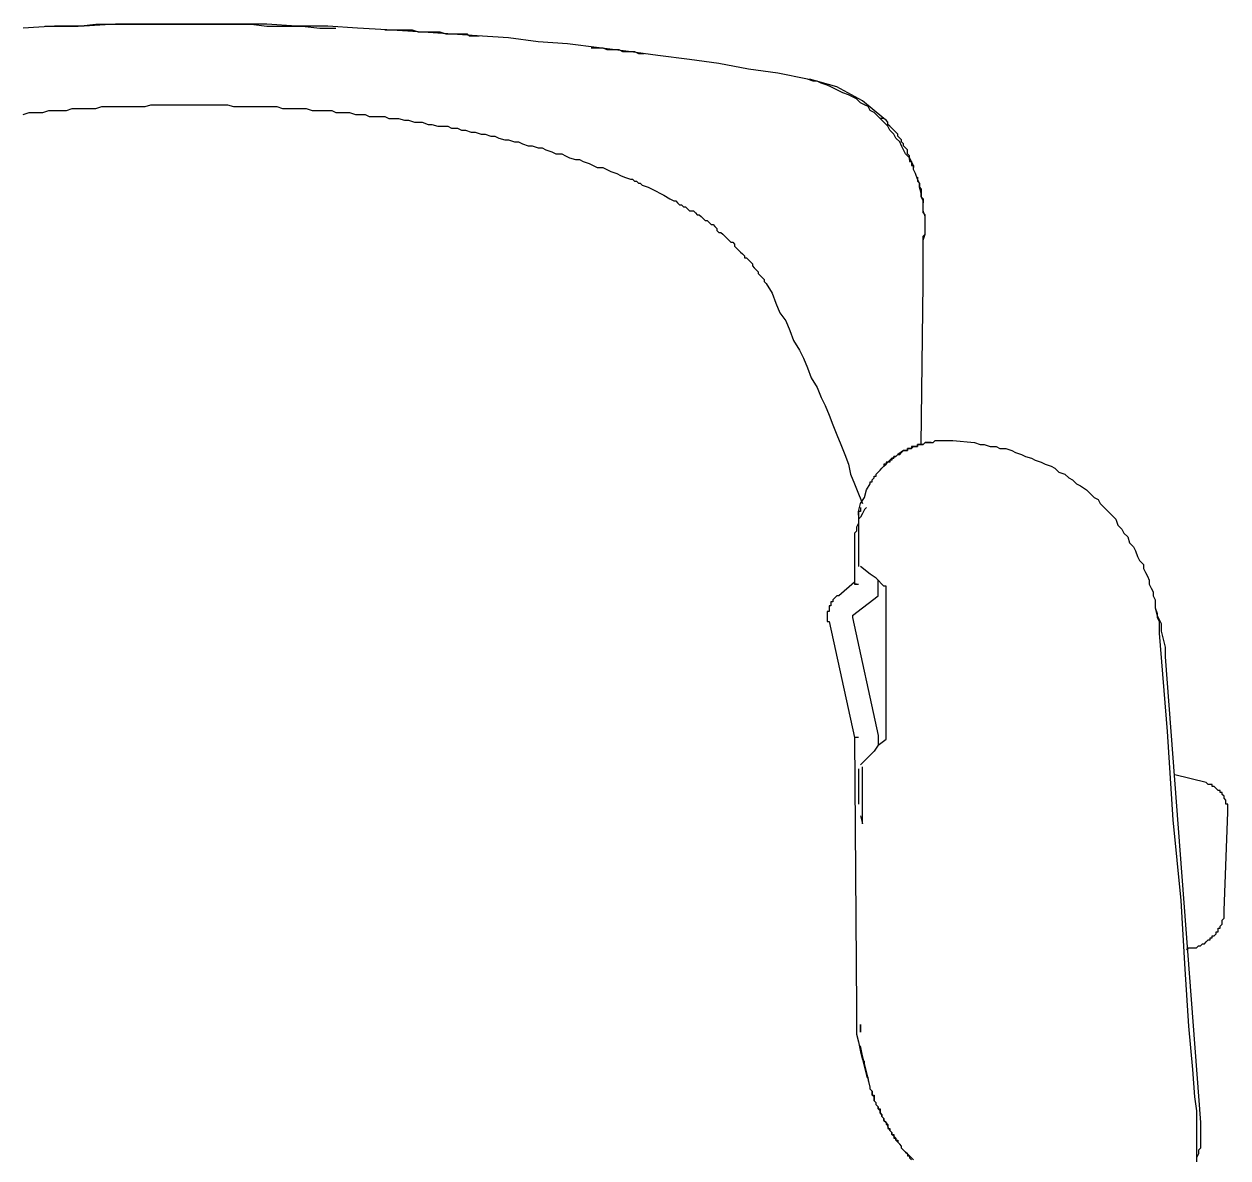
# Model space of a CAD drawing. Header units: inches. Extents: x 0 to 165, y 0 to 113.
# Drawn here: x 37.834 to 39.096, y 65.606 to 66.794 of the extents above; entities that cross this region are included whole.
import ezdxf

# ---------------------------------------------------------------- set-up
doc = ezdxf.new("R2010")
doc.units = ezdxf.units.IN
doc.header["$MEASUREMENT"] = 0
doc.layers.add('Furnishings', color=7, linetype='Continuous')

msp = doc.modelspace()

# ---------------------------------------------------------------- linework, layer by layer
at = {"layer": 'Furnishings'}
for points in [[(38.7765, 66.5634), (38.7765, 66.5675), (38.7785, 66.5737), (38.7785, 66.5778), (38.7785, 66.5839), (38.7785, 66.5881), (38.7785, 66.5922), (38.7765, 66.5984), (38.7765, 66.6025), (38.7765, 66.6087), (38.7744, 66.6128), (38.7744, 66.6169), (38.7724, 66.6231), (38.7724, 66.6272), (38.7703, 66.6313), (38.7682, 66.6375), (38.7662, 66.6416), (38.7662, 66.6457), (38.7641, 66.6498), (38.7621, 66.6539), (38.7579, 66.6581), (38.7559, 66.6622), (38.7538, 66.6663), (38.7518, 66.6704), (38.7477, 66.6745), (38.7456, 66.6786), (38.7415, 66.6828), (38.7394, 66.6869), (38.7353, 66.691), (38.7332, 66.6931), (38.7291, 66.6972), (38.725, 66.7013), (38.7209, 66.7034), (38.7188, 66.7075), (38.7147, 66.7095), (38.7106, 66.7116), (38.7065, 66.7157), (38.7024, 66.7178), (38.6982, 66.7198), (38.6921, 66.7219), (38.6879, 66.7239), (38.6838, 66.726), (38.6797, 66.7281), (38.6756, 66.7301), (38.6694, 66.7322), (38.6653, 66.7342), (38.6612, 66.7342), (38.655, 66.7363), (38.6241, 66.7425), (38.5932, 66.7466), (38.5624, 66.7528), (38.5315, 66.7569), (38.4985, 66.761), (38.4677, 66.7651), (38.4368, 66.7692), (38.4038, 66.7734), (38.373, 66.7754), (38.3421, 66.7795), (38.3091, 66.7816), (38.2783, 66.7836), (38.2474, 66.7857), (38.2144, 66.7878), (38.1836, 66.7898), (38.1527, 66.7919), (38.1197, 66.7919), (38.0889, 66.7939), (38.0559, 66.7939), (38.025, 66.7939), (37.9921, 66.7939), (37.9612, 66.7939), (37.9303, 66.7939), (37.8974, 66.7919), (37.8665, 66.7919), (37.8336, 66.7898)], [(37.8562, 66.7919), (37.8747, 66.7919), (37.8912, 66.7919), (37.9097, 66.7939), (37.9283, 66.7939), (37.9468, 66.7939), (37.9633, 66.7939), (37.9818, 66.7939), (38.0003, 66.7939), (38.0189, 66.7939), (38.0353, 66.7939), (38.0539, 66.7939), (38.0724, 66.7939), (38.0889, 66.7919), (38.1074, 66.7919), (38.1259, 66.7919), (38.1444, 66.7898), (38.1609, 66.7898)], [(38.2124, 66.7878), (38.2186, 66.7878), (38.2268, 66.7878), (38.233, 66.7878), (38.2412, 66.7878), (38.2474, 66.7857), (38.2556, 66.7857), (38.2618, 66.7857), (38.27, 66.7857), (38.2762, 66.7836), (38.2844, 66.7836), (38.2927, 66.7836), (38.2947, 66.7836), (38.2968, 66.7836), (38.2988, 66.7836), (38.3009, 66.7816), (38.303, 66.7816), (38.305, 66.7816), (38.3071, 66.7816), (38.3091, 66.7816), (38.3112, 66.7816)], [(38.2927, 66.7836), (38.2927, 66.7836)], [(38.305, 66.7816), (38.305, 66.7816)], [(38.4285, 66.7692), (38.4306, 66.7692), (38.4347, 66.7692), (38.4368, 66.7692), (38.4409, 66.7692), (38.445, 66.7672), (38.4471, 66.7672), (38.4512, 66.7672), (38.4533, 66.7672), (38.4574, 66.7672), (38.4615, 66.7651), (38.4635, 66.7651), (38.4677, 66.7651), (38.4718, 66.7651), (38.4738, 66.7651), (38.478, 66.7631), (38.48, 66.7631), (38.4841, 66.7631)], [(38.7621, 66.6519), (38.7621, 66.6539), (38.7621, 66.656), (38.76, 66.6581), (38.76, 66.6601), (38.76, 66.6622), (38.7579, 66.6642), (38.7559, 66.6663), (38.7559, 66.6684), (38.7538, 66.6704), (38.7538, 66.6725), (38.7518, 66.6745), (38.7497, 66.6766), (38.7497, 66.6786), (38.7477, 66.6807), (38.7456, 66.6828), (38.7435, 66.6848), (38.7415, 66.6869), (38.7394, 66.6889), (38.7394, 66.691), (38.7374, 66.6931), (38.7353, 66.6951), (38.7127, 66.7136), (38.6859, 66.7281), (38.6571, 66.7363)], [(37.8336, 66.6992), (37.8397, 66.7013), (37.8439, 66.7013), (37.85, 66.7013), (37.8542, 66.7013), (37.8603, 66.7034), (37.8645, 66.7034), (37.8686, 66.7034), (37.8747, 66.7034), (37.8789, 66.7034), (37.885, 66.7054), (37.8892, 66.7054), (37.8953, 66.7054), (37.8994, 66.7054), (37.9056, 66.7054), (37.9097, 66.7054), (37.9159, 66.7075), (37.92, 66.7075), (37.9262, 66.7075), (37.9303, 66.7075), (37.9365, 66.7075), (37.9406, 66.7075), (37.9468, 66.7075), (37.9509, 66.7075), (37.9571, 66.7075), (37.9612, 66.7075), (37.9674, 66.7095), (37.9715, 66.7095), (37.9777, 66.7095), (37.9818, 66.7095), (37.988, 66.7095), (37.9921, 66.7095), (37.9983, 66.7095), (38.0024, 66.7095), (38.0086, 66.7095), (38.0127, 66.7095), (38.0189, 66.7095), (38.023, 66.7095), (38.0271, 66.7095), (38.0333, 66.7095), (38.0374, 66.7095), (38.0436, 66.7095), (38.0477, 66.7095), (38.0539, 66.7075), (38.058, 66.7075), (38.0642, 66.7075), (38.0683, 66.7075), (38.0744, 66.7075), (38.0786, 66.7075), (38.0847, 66.7075), (38.0889, 66.7075), (38.095, 66.7075), (38.0991, 66.7075), (38.1053, 66.7054), (38.1094, 66.7054), (38.1156, 66.7054), (38.1197, 66.7054), (38.1259, 66.7054), (38.13, 66.7054), (38.1362, 66.7034), (38.1403, 66.7034), (38.1465, 66.7034), (38.1506, 66.7034), (38.1568, 66.7034), (38.1609, 66.7013), (38.1671, 66.7013), (38.1712, 66.7013), (38.1753, 66.7013), (38.1815, 66.6992), (38.1856, 66.6992), (38.1918, 66.6992), (38.1959, 66.6972), (38.2021, 66.6972), (38.2062, 66.6972), (38.2124, 66.6972), (38.2165, 66.6951), (38.2227, 66.6951), (38.2268, 66.6951), (38.233, 66.6931), (38.2371, 66.6931), (38.2433, 66.691), (38.2474, 66.691), (38.2515, 66.691), (38.2577, 66.6889), (38.2618, 66.6889), (38.268, 66.6869), (38.2721, 66.6869), (38.2783, 66.6869), (38.2824, 66.6848), (38.2886, 66.6848), (38.2927, 66.6828), (38.2968, 66.6828), (38.303, 66.6807), (38.3071, 66.6807), (38.3133, 66.6786), (38.3174, 66.6786), (38.3236, 66.6766), (38.3277, 66.6766), (38.3318, 66.6745), (38.338, 66.6725), (38.3421, 66.6725), (38.3483, 66.6704), (38.3524, 66.6704), (38.3565, 66.6684), (38.3627, 66.6663), (38.3668, 66.6663), (38.373, 66.6642), (38.3771, 66.6642), (38.3812, 66.6622), (38.3874, 66.6601), (38.3915, 66.6581), (38.3977, 66.6581), (38.4018, 66.656), (38.4059, 66.6539), (38.4121, 66.6519), (38.4162, 66.6519), (38.4203, 66.6498), (38.4265, 66.6478), (38.4306, 66.6457), (38.4347, 66.6437), (38.4409, 66.6437), (38.445, 66.6416), (38.4491, 66.6395), (38.4553, 66.6375), (38.4594, 66.6354), (38.4635, 66.6334), (38.4697, 66.6313), (38.4718, 66.6313), (38.4738, 66.6292), (38.4759, 66.6292), (38.478, 66.6272), (38.48, 66.6272), (38.4821, 66.6251), (38.4883, 66.6231), (38.4924, 66.621), (38.4965, 66.6189), (38.5006, 66.6169), (38.5047, 66.6148), (38.5109, 66.6107), (38.515, 66.6087), (38.5171, 66.6087), (38.5191, 66.6066), (38.5212, 66.6045), (38.5233, 66.6045), (38.5253, 66.6025), (38.5274, 66.6025), (38.5294, 66.6004), (38.5315, 66.5984), (38.5356, 66.5984), (38.5377, 66.5963), (38.5397, 66.5942), (38.5418, 66.5942), (38.5438, 66.5922), (38.5459, 66.5901), (38.548, 66.5881), (38.55, 66.5881), (38.5521, 66.586), (38.5541, 66.5839), (38.5562, 66.5839), (38.5582, 66.5819), (38.5603, 66.5798), (38.5603, 66.5778), (38.5624, 66.5757), (38.5644, 66.5757), (38.5665, 66.5737), (38.5685, 66.5716), (38.5706, 66.5695), (38.5727, 66.5675), (38.5747, 66.5654), (38.5768, 66.5654), (38.5788, 66.5634), (38.5788, 66.5613), (38.5809, 66.5592), (38.583, 66.5572), (38.585, 66.5551), (38.5871, 66.5531), (38.5891, 66.551), (38.5891, 66.549), (38.5912, 66.549), (38.5932, 66.5469), (38.5953, 66.5448), (38.5974, 66.5428), (38.5974, 66.5407), (38.5994, 66.5387), (38.6015, 66.5366), (38.6035, 66.5345), (38.6035, 66.5325), (38.6056, 66.5304), (38.6077, 66.5284), (38.6097, 66.5263), (38.6097, 66.5242), (38.6118, 66.5222), (38.618, 66.5119), (38.6221, 66.5016), (38.6262, 66.4913), (38.6324, 66.4831), (38.6365, 66.4728), (38.6406, 66.4625), (38.6468, 66.4522), (38.6509, 66.444), (38.655, 66.4337), (38.6591, 66.4234), (38.6653, 66.4131), (38.6694, 66.4028), (38.6735, 66.3945), (38.6777, 66.3842), (38.6818, 66.374), (38.6859, 66.3637), (38.69, 66.3534), (38.6941, 66.3431), (38.6982, 66.3328), (38.7003, 66.3225), (38.7044, 66.3122), (38.7085, 66.3019), (38.7127, 66.2916)], [(38.7353, 66.6951), (38.7312, 66.6951)], [(38.7456, 66.6828), (38.7456, 66.6828)], [(38.76, 66.6601), (38.76, 66.6601)], [(38.76, 66.6581), (38.76, 66.6581)], [(38.7621, 66.6539), (38.7621, 66.6539)], [(38.7641, 66.6498), (38.7621, 66.6519), (38.7621, 66.6498), (38.7641, 66.6498), (38.7641, 66.6478), (38.7641, 66.6457), (38.7662, 66.6457), (38.7662, 66.6437)], [(38.7621, 66.6519), (38.7621, 66.6519)], [(38.7641, 66.6498), (38.7641, 66.6498)], [(38.7641, 66.6498), (38.7641, 66.6498)], [(38.7641, 66.6478), (38.7641, 66.6478)], [(38.7641, 66.6478), (38.7641, 66.6478)], [(38.7662, 66.6457), (38.7662, 66.6457)], [(38.7662, 66.6437), (38.7662, 66.6437)], [(38.7703, 66.6334), (38.7703, 66.6313), (38.7703, 66.6292), (38.7724, 66.6272), (38.7724, 66.6251), (38.7724, 66.6231), (38.7744, 66.621), (38.7744, 66.6189), (38.7744, 66.6169), (38.7744, 66.6148), (38.7744, 66.6128), (38.7765, 66.6107), (38.7765, 66.6087), (38.7765, 66.6066)], [(38.7724, 66.6251), (38.7724, 66.6251)], [(38.7744, 66.6128), (38.7744, 66.6128)], [(38.7744, 66.6128), (38.7744, 66.6128)], [(38.7765, 66.6107), (38.7765, 66.6107)], [(38.7765, 66.6107), (38.7765, 66.6107)], [(38.7765, 66.6087), (38.7765, 66.6087)], [(38.7765, 66.6087), (38.7765, 66.6087)], [(38.7765, 66.6066), (38.7765, 66.6066)], [(38.7765, 66.6066), (38.7765, 66.6066)], [(38.7744, 66.3534), (38.7765, 66.5222), (38.7765, 66.5428), (38.7765, 66.5634), (38.7765, 66.5654), (38.7765, 66.5675), (38.7765, 66.5695), (38.7765, 66.5716), (38.7785, 66.5737), (38.7785, 66.5757), (38.7785, 66.5778), (38.7785, 66.5798), (38.7785, 66.5819), (38.7785, 66.5839), (38.7785, 66.586), (38.7785, 66.5881), (38.7785, 66.5901), (38.7785, 66.5922), (38.7785, 66.5942), (38.7765, 66.5963), (38.7765, 66.5984)], [(38.7497, 66.3431), (38.7477, 66.341), (38.7497, 66.3431), (38.7518, 66.3431), (38.7538, 66.3451), (38.7559, 66.3472), (38.7579, 66.3472), (38.76, 66.3472), (38.76, 66.3493), (38.7621, 66.3493), (38.7641, 66.3493), (38.7662, 66.3513), (38.7682, 66.3513), (38.7703, 66.3513), (38.7703, 66.3534), (38.7724, 66.3534), (38.7744, 66.3534), (38.7765, 66.3534), (38.7785, 66.3554), (38.7806, 66.3554), (38.7827, 66.3554), (38.7847, 66.3554), (38.7827, 66.3554), (38.7806, 66.3554), (38.7785, 66.3554), (38.7765, 66.3534), (38.7744, 66.3534), (38.7724, 66.3534), (38.7703, 66.3534), (38.7703, 66.3513), (38.7682, 66.3513), (38.7662, 66.3513), (38.7641, 66.3513), (38.7641, 66.3493), (38.7621, 66.3493), (38.76, 66.3493), (38.76, 66.3472), (38.7579, 66.3472), (38.7559, 66.3472), (38.7497, 66.3431)], [(38.7579, 66.3472), (38.7579, 66.3472)], [(38.7579, 66.3472), (38.7579, 66.3472)], [(38.76, 66.3493), (38.76, 66.3493)], [(38.7621, 66.3493), (38.7621, 66.3493)], [(38.7662, 66.3513), (38.7662, 66.3513)], [(38.7682, 66.3513), (38.7682, 66.3513)], [(38.7724, 66.3534), (38.7724, 66.3534)], [(38.7744, 66.3534), (38.7744, 66.3534)], [(38.7785, 66.3554), (38.7785, 66.3554)], [(38.7806, 66.3554), (38.7806, 66.3554)], [(38.7847, 66.3554), (38.7868, 66.3554), (38.7888, 66.3575), (38.7909, 66.3575), (38.7929, 66.3575), (38.795, 66.3575), (38.7971, 66.3575), (38.7991, 66.3575), (38.8012, 66.3575), (38.8032, 66.3575), (38.8053, 66.3575), (38.8074, 66.3575), (38.83, 66.3554), (38.8362, 66.3534), (38.8403, 66.3534), (38.8465, 66.3513), (38.8527, 66.3513), (38.8568, 66.3493), (38.8629, 66.3493), (38.8691, 66.3472), (38.8732, 66.3451), (38.8794, 66.3431), (38.8835, 66.341), (38.8897, 66.339), (38.8938, 66.3369), (38.9, 66.3348), (38.9041, 66.3328), (38.9103, 66.3307), (38.9144, 66.3287), (38.9185, 66.3245), (38.9247, 66.3225), (38.9288, 66.3184), (38.9329, 66.3163), (38.9371, 66.3122), (38.9412, 66.3101), (38.9473, 66.306), (38.9515, 66.3019), (38.9556, 66.2978), (38.9597, 66.2957), (38.9618, 66.2916), (38.9659, 66.2875), (38.97, 66.2834), (38.9741, 66.2793), (38.9782, 66.2751), (38.9803, 66.269), (38.9844, 66.2648), (38.9865, 66.2607), (38.9906, 66.2566), (38.9926, 66.2504), (38.9968, 66.2463), (38.9988, 66.2422), (39.0009, 66.236), (39.0029, 66.2319), (39.0071, 66.2278), (39.0071, 66.2237), (39.0091, 66.2195), (39.0112, 66.2154), (39.0132, 66.2113), (39.0132, 66.2072), (39.0153, 66.2031), (39.0173, 66.199), (39.0173, 66.1948), (39.0194, 66.1907), (39.0194, 66.1866), (39.0194, 66.1825), (39.0215, 66.1743), (39.0256, 66.166), (39.0256, 66.1578), (39.0276, 66.1496), (39.0297, 66.1413), (39.0297, 66.131), (39.0668, 65.6431), (39.0668, 65.641), (39.0668, 65.6369), (39.0668, 65.6328), (39.0668, 65.6287), (39.0668, 65.6246), (39.0668, 65.6205), (39.0668, 65.6163), (39.0647, 65.6143), (39.0647, 65.6102), (39.0626, 65.606), (39.0626, 65.6019)], [(38.7847, 66.3554), (38.7847, 66.3554)], [(38.7888, 66.3575), (38.7888, 66.3575)], [(38.7909, 66.3575), (38.7909, 66.3575)], [(38.7929, 66.3575), (38.7929, 66.3575)], [(38.7971, 66.3575), (38.7971, 66.3575)], [(38.7991, 66.3575), (38.7991, 66.3575)], [(38.8032, 66.3575), (38.8032, 66.3575)], [(38.8053, 66.3575), (38.8053, 66.3575)], [(38.8074, 66.3575), (38.8074, 66.3575)], [(38.7394, 66.3348), (38.7394, 66.3348)], [(38.7394, 66.3348), (38.7394, 66.3348)], [(38.7394, 66.3348), (38.7394, 66.3348)], [(38.7394, 66.3348), (38.7394, 66.3348)], [(38.7394, 66.3348), (38.7394, 66.3348)], [(38.7394, 66.3348), (38.7394, 66.3348)], [(38.7394, 66.3348), (38.7394, 66.3348)], [(38.7415, 66.3369), (38.7415, 66.3369)], [(38.7415, 66.3369), (38.7415, 66.3369)], [(38.7415, 66.3369), (38.7415, 66.3369)], [(38.7415, 66.3369), (38.7415, 66.3369)], [(38.7415, 66.3369), (38.7415, 66.3369)], [(38.7415, 66.3369), (38.7415, 66.3369)], [(38.7415, 66.3369), (38.7415, 66.3369)], [(38.7435, 66.339), (38.7435, 66.339)], [(38.7435, 66.339), (38.7435, 66.339)], [(38.7435, 66.339), (38.7435, 66.339)], [(38.7435, 66.339), (38.7435, 66.339)], [(38.7435, 66.3369), (38.7435, 66.3369)], [(38.7456, 66.341), (38.7456, 66.341)], [(38.7456, 66.341), (38.7456, 66.341)], [(38.7456, 66.339), (38.7456, 66.339)], [(38.7456, 66.339), (38.7456, 66.339)], [(38.7456, 66.339), (38.7456, 66.339)], [(38.7456, 66.339), (38.7456, 66.339)], [(38.7477, 66.341), (38.7477, 66.341)], [(38.7477, 66.341), (38.7477, 66.341)], [(38.7477, 66.341), (38.7477, 66.341)], [(38.7477, 66.341), (38.7477, 66.341)], [(38.7477, 66.341), (38.7477, 66.341)], [(38.7477, 66.341), (38.7477, 66.341)], [(38.7477, 66.341), (38.7477, 66.341)], [(38.7477, 66.341), (38.7477, 66.341)], [(38.7497, 66.3431), (38.7497, 66.3431)], [(38.7497, 66.3431), (38.7497, 66.3431)], [(38.7497, 66.3431), (38.7497, 66.3431)], [(38.7497, 66.3431), (38.7497, 66.3431)], [(38.7538, 66.3451), (38.7538, 66.3451)], [(38.7085, 66.2793), (38.7085, 66.2813), (38.7085, 66.2834), (38.7106, 66.2916), (38.7147, 66.2978), (38.7168, 66.306), (38.7209, 66.3122), (38.7209, 66.3143), (38.7229, 66.3143), (38.7229, 66.3163), (38.725, 66.3184), (38.725, 66.3204), (38.7271, 66.3204), (38.7271, 66.3225), (38.7291, 66.3245), (38.7312, 66.3266), (38.7332, 66.3287), (38.7353, 66.3307)], [(38.7271, 66.3225), (38.7271, 66.3225)], [(38.7291, 66.3245), (38.7291, 66.3245)], [(38.7312, 66.3266), (38.7312, 66.3266)], [(38.7332, 66.3287), (38.7332, 66.3287)], [(38.7353, 66.3307), (38.7353, 66.3307)], [(38.7353, 66.3307), (38.7353, 66.3307)], [(38.7353, 66.3307), (38.7353, 66.3307)], [(38.7374, 66.3328), (38.7374, 66.3328)], [(38.7374, 66.3328), (38.7374, 66.3328)], [(38.7374, 66.3328), (38.7374, 66.3328)], [(38.7374, 66.3328), (38.7374, 66.3328)], [(38.7374, 66.3328), (38.7374, 66.3328)], [(38.7374, 66.3328), (38.7374, 66.3328)], [(38.7209, 66.3143), (38.7209, 66.3143)], [(38.7229, 66.3163), (38.7229, 66.3163)], [(38.725, 66.3184), (38.725, 66.3184)], [(38.7168, 66.2875), (38.7147, 66.2854), (38.7127, 66.2813), (38.7106, 66.2772), (38.7085, 66.2751), (38.7085, 66.271), (38.7065, 66.2669), (38.7065, 66.2628), (38.7044, 66.2607), (38.7044, 66.2566), (38.7044, 66.2525), (38.7044, 66.2484), (38.7044, 66.2443), (38.7044, 66.2422), (38.7044, 66.2093), (38.6879, 66.1948), (38.6859, 66.1948), (38.6838, 66.1928), (38.6818, 66.1907), (38.6818, 66.1887), (38.6797, 66.1887), (38.6797, 66.1866), (38.6797, 66.1846), (38.6777, 66.1846), (38.6777, 66.1825), (38.6777, 66.1804), (38.6777, 66.1784), (38.6756, 66.1784), (38.6756, 66.1763), (38.6756, 66.1743), (38.6756, 66.1722), (38.6756, 66.1701), (38.6756, 66.1681), (38.6777, 66.1681), (38.7044, 66.0466), (38.7065, 65.7625), (38.7065, 65.7522), (38.7065, 65.744), (38.7065, 65.7357), (38.7085, 65.7275), (38.7106, 65.7172), (38.7127, 65.709), (38.7147, 65.7007), (38.7168, 65.6925), (38.7188, 65.6884), (38.7188, 65.6863)], [(38.7106, 66.2875), (38.7106, 66.2854), (38.7106, 66.2834), (38.7085, 66.2834), (38.7085, 66.2813), (38.7085, 66.2793), (38.7085, 66.2257)], [(38.7106, 66.2875), (38.7106, 66.2875)], [(38.7106, 66.2875), (38.7106, 66.2875)], [(38.7106, 66.2875), (38.7106, 66.2875)], [(38.7106, 66.2875), (38.7106, 66.2875)], [(38.7106, 66.2875), (38.7106, 66.2875)], [(38.7106, 66.2875), (38.7106, 66.2875)], [(38.7106, 66.2854), (38.7106, 66.2854)], [(38.7106, 66.2854), (38.7106, 66.2854)], [(38.7106, 66.2854), (38.7106, 66.2854)], [(38.7106, 66.2854), (38.7106, 66.2854)], [(38.7106, 66.2854), (38.7106, 66.2854)], [(38.7106, 66.2854), (38.7106, 66.2854)], [(38.7106, 66.2854), (38.7106, 66.2854)], [(38.7106, 66.2854), (38.7106, 66.2854)], [(38.7106, 66.2854), (38.7106, 66.2854)], [(38.7085, 66.2834), (38.7085, 66.2834)], [(38.7085, 66.2834), (38.7085, 66.2834)], [(38.7085, 66.2834), (38.7085, 66.2834)], [(38.7085, 66.2834), (38.7085, 66.2834)], [(38.7085, 66.2834), (38.7085, 66.2834)], [(38.7085, 66.2834), (38.7085, 66.2834)], [(38.7085, 66.2834), (38.7085, 66.2834)], [(38.7085, 66.2813), (38.7085, 66.2813)], [(38.7085, 66.2813), (38.7085, 66.2813)], [(38.7085, 66.2813), (38.7085, 66.2813)], [(38.7085, 66.2813), (38.7085, 66.2813)], [(38.7085, 66.2813), (38.7085, 66.2813)], [(38.7085, 66.2813), (38.7085, 66.2813)], [(38.7085, 66.2813), (38.7085, 66.2813)], [(38.7085, 66.2813), (38.7085, 66.2813)], [(38.7085, 66.2813), (38.7085, 66.2813)], [(38.7085, 66.2813), (38.7085, 66.2813)], [(38.7085, 66.2813), (38.7085, 66.2813)], [(38.7085, 66.2813), (38.7085, 66.2813)], [(38.7085, 66.2813), (38.7085, 66.2813)], [(38.7085, 66.2813), (38.7085, 66.2813)], [(38.7085, 66.2813), (38.7085, 66.2813)], [(38.7085, 66.2813), (38.7085, 66.2813)], [(38.7085, 66.2813), (38.7085, 66.2813)], [(38.7085, 66.2813), (38.7085, 66.2813)], [(38.7085, 66.2813), (38.7085, 66.2813)], [(38.7085, 66.2813), (38.7085, 66.2813)], [(38.7085, 66.2813), (38.7085, 66.2813)], [(38.7085, 66.2813), (38.7085, 66.2813)], [(38.7085, 66.2813), (38.7085, 66.2813)], [(38.7085, 66.2793), (38.7085, 66.2793)], [(38.7085, 66.2793), (38.7085, 66.2793)], [(38.7085, 66.2793), (38.7085, 66.2793)], [(38.7085, 66.2793), (38.7085, 66.2793)], [(38.7085, 66.2793), (38.7085, 66.2793)], [(38.7085, 66.2793), (38.7085, 66.2793)], [(38.7085, 66.2793), (38.7085, 66.2793)], [(38.7085, 66.2793), (38.7085, 66.2793)], [(38.7085, 66.2793), (38.7085, 66.2793)], [(38.7085, 66.2793), (38.7085, 66.2793)], [(38.7085, 66.2793), (38.7085, 66.2793)], [(38.7085, 66.2793), (38.7085, 66.2793)], [(38.7085, 66.2793), (38.7085, 66.2793)], [(38.7085, 66.2793), (38.7085, 66.2793)], [(38.7085, 66.2793), (38.7085, 66.2793)], [(38.7085, 66.2793), (38.7085, 66.2793)], [(38.7085, 66.2793), (38.7085, 66.2793)], [(38.7085, 66.2793), (38.7085, 66.2793)], [(38.7085, 66.2793), (38.7085, 66.2793)], [(38.7085, 66.2793), (38.7085, 66.2793)], [(38.7085, 66.2793), (38.7085, 66.2793)], [(38.7106, 66.2834), (38.7106, 66.2834)], [(38.7106, 66.2834), (38.7106, 66.2834)], [(38.7106, 66.2834), (38.7106, 66.2834)], [(38.7106, 66.2834), (38.7106, 66.2834)], [(38.7291, 66.0384), (38.7374, 66.0446), (38.7374, 66.0466), (38.7374, 66.0487), (38.7374, 66.201), (38.7374, 66.2031), (38.7374, 66.2051), (38.7353, 66.2051), (38.7271, 66.2134), (38.7209, 66.2175), (38.7106, 66.2257)], [(38.7024, 66.1743), (38.7291, 66.1948), (38.7291, 66.2113)], [(38.7044, 66.2093), (38.7044, 66.2072), (38.7065, 66.2072), (38.7085, 66.2072)], [(38.7044, 66.2072), (38.7044, 66.2072)], [(38.7044, 66.2072), (38.7044, 66.2072)], [(38.7044, 66.2072), (38.7044, 66.2072)], [(38.7044, 66.2072), (38.7044, 66.2072)], [(38.7044, 66.2072), (38.7044, 66.2072)], [(38.7044, 66.2072), (38.7044, 66.2072)], [(38.7044, 66.2072), (38.7044, 66.2072)], [(38.7044, 66.2072), (38.7044, 66.2072)], [(38.7044, 66.2072), (38.7044, 66.2072)], [(38.7044, 66.2072), (38.7044, 66.2072)], [(38.7044, 66.2072), (38.7044, 66.2072)], [(38.7044, 66.2072), (38.7044, 66.2072)], [(38.7044, 66.2072), (38.7044, 66.2072)], [(38.7044, 66.2072), (38.7044, 66.2072)], [(38.7044, 66.2072), (38.7044, 66.2072)], [(38.7044, 66.2072), (38.7044, 66.2072)], [(38.7044, 66.2072), (38.7044, 66.2072)], [(38.7044, 66.2072), (38.7044, 66.2072)], [(38.7044, 66.2072), (38.7044, 66.2072)], [(38.7065, 66.2072), (38.7044, 66.2072)], [(38.7065, 66.2072), (38.7065, 66.2072)], [(38.7065, 66.2072), (38.7065, 66.2072)], [(38.7065, 66.2072), (38.7065, 66.2072)], [(38.7065, 66.2072), (38.7065, 66.2072)], [(38.7065, 66.2072), (38.7065, 66.2072)], [(38.7065, 66.2072), (38.7065, 66.2072)], [(38.7065, 66.2072), (38.7065, 66.2072)], [(38.7065, 66.2072), (38.7065, 66.2072)], [(38.7065, 66.2072), (38.7065, 66.2072)], [(38.7065, 66.2072), (38.7065, 66.2072)], [(38.7065, 66.2072), (38.7065, 66.2072)], [(38.7065, 66.2072), (38.7065, 66.2072)], [(38.7065, 66.2072), (38.7065, 66.2072)], [(38.7065, 66.2072), (38.7065, 66.2072)], [(38.7065, 66.2072), (38.7065, 66.2072)], [(38.7065, 66.2072), (38.7065, 66.2072)], [(38.7065, 66.2072), (38.7065, 66.2072)], [(38.7065, 66.2072), (38.7065, 66.2072)], [(38.7065, 66.2072), (38.7065, 66.2072)], [(38.7065, 66.2072), (38.7065, 66.2072)], [(38.7065, 66.2072), (38.7065, 66.2072)], [(38.7065, 66.2072), (38.7065, 66.2072)], [(38.7065, 66.2072), (38.7065, 66.2072)], [(38.7065, 66.2072), (38.7065, 66.2072)], [(38.7065, 66.2072), (38.7065, 66.2072)], [(38.7065, 66.2072), (38.7065, 66.2072)], [(38.7353, 66.2051), (38.7353, 66.2051)], [(38.7353, 66.2051), (38.7353, 66.2051)], [(38.7374, 66.2051), (38.7374, 66.2051)], [(38.7374, 66.2051), (38.7374, 66.2051)], [(38.7374, 66.2051), (38.7374, 66.2051)], [(38.7374, 66.2051), (38.7374, 66.2051)], [(38.7374, 66.2051), (38.7374, 66.2051)], [(38.7374, 66.2051), (38.7374, 66.2051)], [(38.7374, 66.2051), (38.7374, 66.2051)], [(38.7374, 66.2051), (38.7374, 66.2051)], [(38.7374, 66.2051), (38.7374, 66.2051)], [(38.7374, 66.2051), (38.7374, 66.2051)], [(38.7374, 66.2051), (38.7374, 66.2051)], [(38.7374, 66.2051), (38.7374, 66.2051)], [(38.7374, 66.2051), (38.7374, 66.2051)], [(38.7374, 66.2051), (38.7374, 66.2051)], [(38.7374, 66.2051), (38.7374, 66.2051)], [(38.7374, 66.2051), (38.7374, 66.2051)], [(38.7374, 66.2051), (38.7374, 66.2051)], [(38.7374, 66.2051), (38.7374, 66.2051)], [(38.7374, 66.2051), (38.7374, 66.2051)], [(38.7374, 66.2051), (38.7374, 66.2051)], [(38.7374, 66.2051), (38.7374, 66.2051)], [(38.7374, 66.2051), (38.7374, 66.2051)], [(38.7374, 66.2031), (38.7374, 66.2031)], [(38.7374, 66.2031), (38.7374, 66.2031)], [(38.7374, 66.2031), (38.7374, 66.2031)], [(38.7374, 66.2031), (38.7374, 66.2031)], [(38.7374, 66.2031), (38.7374, 66.2031)], [(38.7374, 66.2031), (38.7374, 66.2031)], [(38.7374, 66.2031), (38.7374, 66.2031)], [(38.7374, 66.2031), (38.7374, 66.2031)], [(38.7374, 66.2031), (38.7374, 66.2031)], [(38.7374, 66.2031), (38.7374, 66.2031)], [(38.7374, 66.2031), (38.7374, 66.2031)], [(38.7374, 66.2031), (38.7374, 66.2031)], [(38.7374, 66.2031), (38.7374, 66.2031)], [(38.7374, 66.2031), (38.7374, 66.2031)], [(38.7374, 66.2031), (38.7374, 66.2031)], [(38.7374, 66.2031), (38.7374, 66.2031)], [(38.7374, 66.2031), (38.7374, 66.2031)], [(38.7374, 66.2031), (38.7374, 66.2031)], [(38.7374, 66.2031), (38.7374, 66.2031)], [(38.7374, 66.2031), (38.7374, 66.2031)], [(38.7374, 66.2031), (38.7374, 66.2031)], [(38.7374, 66.2031), (38.7374, 66.2031)], [(38.7374, 66.201), (38.7374, 66.201)], [(38.7374, 66.201), (38.7374, 66.201)], [(38.7374, 66.201), (38.7374, 66.201)], [(38.7374, 66.201), (38.7374, 66.201)], [(38.6797, 66.1866), (38.6797, 66.1866)], [(38.6818, 66.1907), (38.6818, 66.1907)], [(38.6838, 66.1928), (38.6838, 66.1928)], [(38.6838, 66.1928), (38.6838, 66.1928)], [(38.6859, 66.1948), (38.6859, 66.1948)], [(38.6756, 66.1763), (38.6756, 66.1763)], [(38.6756, 66.1743), (38.6756, 66.1743)], [(38.6756, 66.1722), (38.6756, 66.1722)], [(38.6777, 66.1825), (38.6777, 66.1825)], [(38.6777, 66.1804), (38.6777, 66.1804)], [(38.7024, 66.1722), (38.7291, 66.0487), (38.7291, 66.0384), (38.725, 66.0322), (38.7209, 66.0281), (38.7106, 66.0178)], [(39.0194, 66.1825), (39.0215, 66.1763), (39.0215, 66.1722), (39.0235, 66.1681), (39.0235, 66.164), (39.0235, 66.1598), (39.0235, 66.1557), (39.0318, 66.0528), (39.0379, 65.9601), (39.0462, 65.8757), (39.0503, 65.8037), (39.0544, 65.744), (39.0585, 65.6987), (39.0606, 65.6699), (39.0626, 65.6555), (39.0626, 65.6349), (39.0626, 65.6081), (39.0626, 65.604)], [(38.6777, 66.1681), (38.6777, 66.1681)], [(38.7085, 66.0466), (38.7065, 66.0466), (38.7044, 66.0466)], [(38.7044, 66.0466), (38.7044, 66.0466)], [(38.7044, 66.0466), (38.7044, 66.0466)], [(38.7044, 66.0466), (38.7044, 66.0466)], [(38.7044, 66.0466), (38.7044, 66.0466)], [(38.7044, 66.0466), (38.7044, 66.0466)], [(38.7044, 66.0466), (38.7044, 66.0466)], [(38.7044, 66.0466), (38.7044, 66.0466)], [(38.7044, 66.0466), (38.7044, 66.0466)], [(38.7044, 66.0466), (38.7044, 66.0466)], [(38.7044, 66.0466), (38.7044, 66.0466)], [(38.7044, 66.0466), (38.7044, 66.0466)], [(38.7065, 66.0466), (38.7065, 66.0466)], [(38.7065, 66.0466), (38.7065, 66.0466)], [(38.7065, 66.0466), (38.7065, 66.0466)], [(38.7065, 66.0466), (38.7065, 66.0466)], [(38.7065, 66.0466), (38.7065, 66.0466)], [(38.7065, 66.0466), (38.7065, 66.0466)], [(38.7065, 66.0466), (38.7065, 66.0466)], [(38.7065, 66.0466), (38.7065, 66.0466)], [(38.7065, 66.0466), (38.7065, 66.0466)], [(38.7065, 66.0466), (38.7065, 66.0466)], [(38.7065, 66.0466), (38.7065, 66.0466)], [(38.7065, 66.0466), (38.7065, 66.0466)], [(38.7085, 66.0466), (38.7085, 66.0466)], [(38.7085, 66.0466), (38.7085, 66.0466)], [(38.7085, 66.0466), (38.7085, 66.0466)], [(38.7085, 66.0466), (38.7085, 66.0466)], [(38.7085, 66.0466), (38.7085, 66.0466)], [(38.7374, 66.0487), (38.7374, 66.0487)], [(38.7374, 66.0487), (38.7374, 66.0487)], [(38.7374, 66.0487), (38.7374, 66.0487)], [(38.7374, 66.0487), (38.7374, 66.0487)], [(38.7374, 66.0487), (38.7374, 66.0487)], [(38.7374, 66.0487), (38.7374, 66.0487)], [(38.7374, 66.0487), (38.7374, 66.0487)], [(38.7374, 66.0487), (38.7374, 66.0487)], [(38.7374, 66.0466), (38.7374, 66.0466)], [(38.7374, 66.0466), (38.7374, 66.0466)], [(38.7374, 66.0466), (38.7374, 66.0466)], [(38.7374, 66.0466), (38.7374, 66.0466)], [(38.7374, 66.0466), (38.7374, 66.0466)], [(38.7374, 66.0466), (38.7374, 66.0466)], [(38.7374, 66.0466), (38.7374, 66.0466)], [(38.7374, 66.0466), (38.7374, 66.0466)], [(38.7374, 66.0466), (38.7374, 66.0466)], [(38.7374, 66.0466), (38.7374, 66.0466)], [(38.7374, 66.0466), (38.7374, 66.0466)], [(38.7374, 66.0466), (38.7374, 66.0466)], [(38.7374, 66.0466), (38.7374, 66.0466)], [(38.7374, 66.0466), (38.7374, 66.0466)], [(38.7374, 66.0466), (38.7374, 66.0466)], [(38.7374, 66.0466), (38.7374, 66.0466)], [(38.7374, 66.0466), (38.7374, 66.0466)], [(38.7374, 66.0466), (38.7374, 66.0466)], [(38.7374, 66.0466), (38.7374, 66.0466)], [(38.7374, 66.0466), (38.7374, 66.0466)], [(38.7374, 66.0466), (38.7374, 66.0466)], [(38.7374, 66.0446), (38.7374, 66.0446)], [(38.7374, 66.0446), (38.7374, 66.0446)], [(38.7374, 66.0446), (38.7374, 66.0446)], [(38.7374, 66.0446), (38.7374, 66.0446)], [(38.7374, 66.0446), (38.7374, 66.0446)], [(38.7374, 66.0446), (38.7374, 66.0446)], [(38.7374, 66.0446), (38.7374, 66.0446)], [(38.7374, 66.0446), (38.7374, 66.0446)], [(38.7374, 66.0446), (38.7374, 66.0446)], [(38.7374, 66.0446), (38.7374, 66.0446)], [(38.7085, 66.0137), (38.7085, 65.9766)], [(38.7106, 65.9643), (38.7127, 65.956), (38.7127, 66.0157)], [(39.0523, 65.8243), (39.0544, 65.8263), (39.0565, 65.8263), (39.0585, 65.8263), (39.0606, 65.8263), (39.0626, 65.8263), (39.0647, 65.8284), (39.0668, 65.8284), (39.0688, 65.8304), (39.0709, 65.8304), (39.0729, 65.8325), (39.075, 65.8346), (39.0771, 65.8346), (39.0771, 65.8366), (39.0791, 65.8366), (39.0791, 65.8387), (39.0812, 65.8387), (39.0832, 65.8407), (39.0832, 65.8428), (39.0853, 65.8428), (39.0853, 65.8449), (39.0853, 65.8469), (39.0873, 65.8469), (39.0873, 65.849), (39.0894, 65.851), (39.0894, 65.8531), (39.0894, 65.8552), (39.0915, 65.8572), (39.0915, 65.8593), (39.0915, 65.8613), (39.0915, 65.8634), (39.0915, 65.8654), (39.0956, 65.9684), (39.0956, 65.9704), (39.0956, 65.9725), (39.0956, 65.9746), (39.0956, 65.9766), (39.0935, 65.9766), (39.0935, 65.9787), (39.0935, 65.9807), (39.0915, 65.9828), (39.0915, 65.9849), (39.0894, 65.9869), (39.0894, 65.989), (39.0873, 65.989), (39.0873, 65.991), (39.0853, 65.991), (39.0832, 65.9931), (39.0812, 65.9951), (39.0791, 65.9951), (39.0791, 65.9972), (39.0771, 65.9972), (39.075, 65.9972), (39.0729, 65.9993), (39.04, 66.0075)], [(39.0729, 65.9993), (39.0729, 65.9993)], [(39.075, 65.9972), (39.075, 65.9972)], [(39.0771, 65.9972), (39.0771, 65.9972)], [(39.0812, 65.9951), (39.0812, 65.9951)], [(39.0832, 65.9931), (39.0832, 65.9931)], [(39.0853, 65.991), (39.0853, 65.991)], [(39.0894, 65.9869), (39.0894, 65.9869)], [(39.0915, 65.9849), (39.0915, 65.9849)], [(39.0915, 65.9828), (39.0915, 65.9828)], [(39.0935, 65.9807), (39.0935, 65.9807)], [(39.0956, 65.9746), (39.0956, 65.9746)], [(39.0956, 65.9704), (39.0956, 65.9704)], [(39.0956, 65.9684), (39.0956, 65.9684)], [(39.0915, 65.8654), (39.0915, 65.8654)], [(39.0915, 65.8634), (39.0915, 65.8634)], [(39.0894, 65.8531), (39.0894, 65.8531)], [(39.0729, 65.8325), (39.0729, 65.8325)], [(39.0606, 65.8263), (39.0606, 65.8263)], [(39.0668, 65.8284), (39.0668, 65.8284)], [(38.7106, 65.746), (38.7106, 65.746)], [(38.7106, 65.746), (38.7106, 65.746)], [(38.7106, 65.744), (38.7106, 65.744)], [(38.7106, 65.744), (38.7106, 65.744)], [(38.7106, 65.7419), (38.7106, 65.7419)], [(38.7106, 65.7399), (38.7106, 65.7399)], [(38.7106, 65.7399), (38.7106, 65.7399)], [(38.7229, 65.676), (38.7209, 65.6781), (38.7209, 65.6802), (38.7168, 65.6966), (38.7127, 65.7131), (38.7106, 65.7234)], [(38.7147, 65.7049), (38.7147, 65.7069), (38.7127, 65.709)], [(38.7127, 65.709), (38.7127, 65.709)], [(38.7127, 65.709), (38.7127, 65.709)], [(38.7127, 65.709), (38.7127, 65.709)], [(38.7147, 65.7069), (38.7147, 65.7069)], [(38.7147, 65.7069), (38.7147, 65.7069)], [(38.7147, 65.7069), (38.7147, 65.7069)], [(38.7147, 65.7069), (38.7147, 65.7069)], [(38.7147, 65.7069), (38.7147, 65.7069)], [(38.7147, 65.7069), (38.7147, 65.7069)], [(38.7147, 65.7069), (38.7147, 65.7069)], [(38.7147, 65.7049), (38.7147, 65.7049)], [(38.7147, 65.7049), (38.7147, 65.7049)], [(38.7147, 65.7049), (38.7147, 65.7049)], [(38.7147, 65.7049), (38.7147, 65.7049)], [(38.7147, 65.7049), (38.7147, 65.7049)], [(38.7188, 65.6884), (38.7188, 65.6905), (38.7168, 65.6905)], [(38.7188, 65.6905), (38.7188, 65.6905)], [(38.7188, 65.6905), (38.7188, 65.6905)], [(38.7188, 65.6884), (38.7188, 65.6884)], [(38.7188, 65.6884), (38.7188, 65.6884)], [(38.7188, 65.6884), (38.7188, 65.6884)], [(38.7188, 65.6884), (38.7188, 65.6884)], [(38.7188, 65.6863), (38.7188, 65.6863)], [(38.7188, 65.6863), (38.7188, 65.6863)], [(38.7229, 65.676), (38.7229, 65.676)], [(38.7229, 65.676), (38.7229, 65.676)], [(38.7229, 65.676), (38.7229, 65.676)], [(38.7229, 65.676), (38.7229, 65.676)], [(38.7229, 65.676), (38.7229, 65.676)], [(38.7229, 65.674), (38.7229, 65.674)], [(38.7229, 65.674), (38.7229, 65.674)], [(38.7229, 65.674), (38.7229, 65.674)], [(38.7229, 65.674), (38.7229, 65.674)], [(38.7229, 65.674), (38.7229, 65.674)], [(38.7229, 65.6719), (38.7229, 65.6719)], [(38.7229, 65.6719), (38.7229, 65.6719)], [(38.7229, 65.6719), (38.7229, 65.6719)], [(38.725, 65.6699), (38.725, 65.6699)], [(38.725, 65.6699), (38.725, 65.6699)], [(38.725, 65.6699), (38.725, 65.6699)], [(38.725, 65.6699), (38.725, 65.6699)], [(38.725, 65.6699), (38.725, 65.6699)], [(38.725, 65.6678), (38.725, 65.6678)], [(38.725, 65.6678), (38.725, 65.6678)], [(38.725, 65.6678), (38.725, 65.6678)], [(38.725, 65.6678), (38.725, 65.6678)], [(38.725, 65.6678), (38.725, 65.6678)], [(38.7271, 65.6637), (38.725, 65.6657)], [(38.7271, 65.6616), (38.7271, 65.6637)], [(38.7291, 65.6596), (38.7271, 65.6616)], [(38.7291, 65.6575), (38.7291, 65.6575)], [(38.7291, 65.6575), (38.7291, 65.6575)], [(38.7312, 65.6555), (38.7312, 65.6555)], [(38.7312, 65.6555), (38.7312, 65.6555)], [(38.7312, 65.6555), (38.7312, 65.6555)], [(38.7312, 65.6534), (38.7312, 65.6534)], [(38.7312, 65.6534), (38.7312, 65.6534)], [(38.7312, 65.6534), (38.7312, 65.6534)], [(38.7332, 65.6513), (38.7332, 65.6513)], [(38.7332, 65.6513), (38.7332, 65.6513)], [(38.7332, 65.6513), (38.7332, 65.6513)], [(38.7332, 65.6493), (38.7332, 65.6493)], [(38.7332, 65.6493), (38.7332, 65.6493)], [(38.7332, 65.6493), (38.7332, 65.6493)], [(38.7353, 65.6472), (38.7353, 65.6472)], [(38.7353, 65.6472), (38.7353, 65.6472)], [(38.7353, 65.6472), (38.7353, 65.6472)], [(38.7353, 65.6452), (38.7353, 65.6452)], [(38.7353, 65.6452), (38.7353, 65.6452)], [(38.7353, 65.6452), (38.7353, 65.6452)], [(38.7374, 65.6431), (38.7374, 65.6431)], [(38.7374, 65.6431), (38.7374, 65.6431)], [(38.7374, 65.6431), (38.7374, 65.6431)], [(38.7374, 65.6431), (38.7374, 65.6431)], [(38.7374, 65.641), (38.7374, 65.641)], [(38.7394, 65.641), (38.7394, 65.641)], [(38.7394, 65.639), (38.7394, 65.639)], [(38.7394, 65.639), (38.7394, 65.639)], [(38.7394, 65.639), (38.7394, 65.639)], [(38.7394, 65.6369), (38.7394, 65.6369)], [(38.7415, 65.6369), (38.7415, 65.6369)], [(38.7415, 65.6369), (38.7415, 65.6369)], [(38.7415, 65.6349), (38.7415, 65.6349)], [(38.7415, 65.6349), (38.7415, 65.6349)], [(38.7415, 65.6349), (38.7415, 65.6349)], [(38.7415, 65.6349), (38.7415, 65.6349)], [(38.7435, 65.6328), (38.7435, 65.6328)], [(38.7435, 65.6328), (38.7435, 65.6328)], [(38.7435, 65.6328), (38.7435, 65.6328)], [(38.7435, 65.6307), (38.7435, 65.6307)], [(38.7435, 65.6307), (38.7435, 65.6307)], [(38.7456, 65.6307), (38.7456, 65.6307)], [(38.7456, 65.6287), (38.7456, 65.6287)], [(38.7456, 65.6287), (38.7456, 65.6287)], [(38.7456, 65.6287), (38.7456, 65.6287)], [(38.7456, 65.6287), (38.7456, 65.6287)], [(38.7477, 65.6266), (38.7477, 65.6266)], [(38.7477, 65.6266), (38.7477, 65.6266)], [(38.7477, 65.6266), (38.7477, 65.6266)], [(38.7477, 65.6246), (38.7477, 65.6246)], [(38.7477, 65.6246), (38.7477, 65.6246)], [(38.7497, 65.6246), (38.7497, 65.6246)], [(38.7497, 65.6246), (38.7497, 65.6246)], [(38.7559, 65.6143), (38.7538, 65.6163), (38.7538, 65.6184), (38.7518, 65.6205), (38.7497, 65.6225)], [(38.7559, 65.6143), (38.7559, 65.6143)], [(38.7662, 65.604), (38.7641, 65.606), (38.7621, 65.6081), (38.76, 65.6102), (38.7579, 65.6122), (38.7559, 65.6143), (38.7579, 65.6122), (38.76, 65.6102), (38.76, 65.6081), (38.7621, 65.6081), (38.7621, 65.606), (38.7641, 65.604)], [(38.7579, 65.6122), (38.7579, 65.6122)]]:
    msp.add_lwpolyline(points, dxfattribs=at)
for points in [[(38.7477, 66.341), (38.7456, 66.341), (38.7456, 66.339), (38.7435, 66.339), (38.7435, 66.3369), (38.7415, 66.3369), (38.7415, 66.3348), (38.7394, 66.3348), (38.7374, 66.3348), (38.7374, 66.3328), (38.7353, 66.3328), (38.7353, 66.3307), (38.7374, 66.3328), (38.7394, 66.3348), (38.7415, 66.3369), (38.7435, 66.339), (38.7456, 66.339), (38.7456, 66.341)], [(38.7106, 65.7378), (38.7106, 65.7399), (38.7106, 65.7419), (38.7106, 65.744), (38.7106, 65.746)], [(38.7229, 65.676), (38.7229, 65.674)], [(38.7229, 65.674), (38.7229, 65.6719), (38.725, 65.6719), (38.725, 65.6699), (38.725, 65.6678), (38.725, 65.6657), (38.725, 65.6678), (38.725, 65.6699), (38.7229, 65.6719)], [(38.7291, 65.6596), (38.7291, 65.6575)], [(38.7291, 65.6575), (38.7312, 65.6575), (38.7312, 65.6555), (38.7312, 65.6534), (38.7332, 65.6513), (38.7332, 65.6493), (38.7353, 65.6472), (38.7353, 65.6452), (38.7374, 65.6431), (38.7374, 65.641), (38.7394, 65.641), (38.7394, 65.639), (38.7394, 65.6369), (38.7415, 65.6369), (38.7415, 65.6349), (38.7435, 65.6328), (38.7435, 65.6307), (38.7456, 65.6307), (38.7456, 65.6287), (38.7456, 65.6266), (38.7477, 65.6266), (38.7477, 65.6246), (38.7497, 65.6246), (38.7497, 65.6225), (38.7477, 65.6246), (38.7477, 65.6266), (38.7456, 65.6287), (38.7435, 65.6307), (38.7435, 65.6328), (38.7415, 65.6349), (38.7394, 65.639), (38.7394, 65.641), (38.7374, 65.6431), (38.7353, 65.6452), (38.7353, 65.6472), (38.7332, 65.6493), (38.7332, 65.6513), (38.7312, 65.6534), (38.7312, 65.6555)]]:
    msp.add_lwpolyline(points, close=True, dxfattribs=at)
msp.add_open_spline([(38.7024, 66.1743), (38.7024, 66.1743), (38.7024, 66.1743), (38.7024, 66.1722)], degree=3, dxfattribs=at)

doc.saveas('drawing.dxf')
